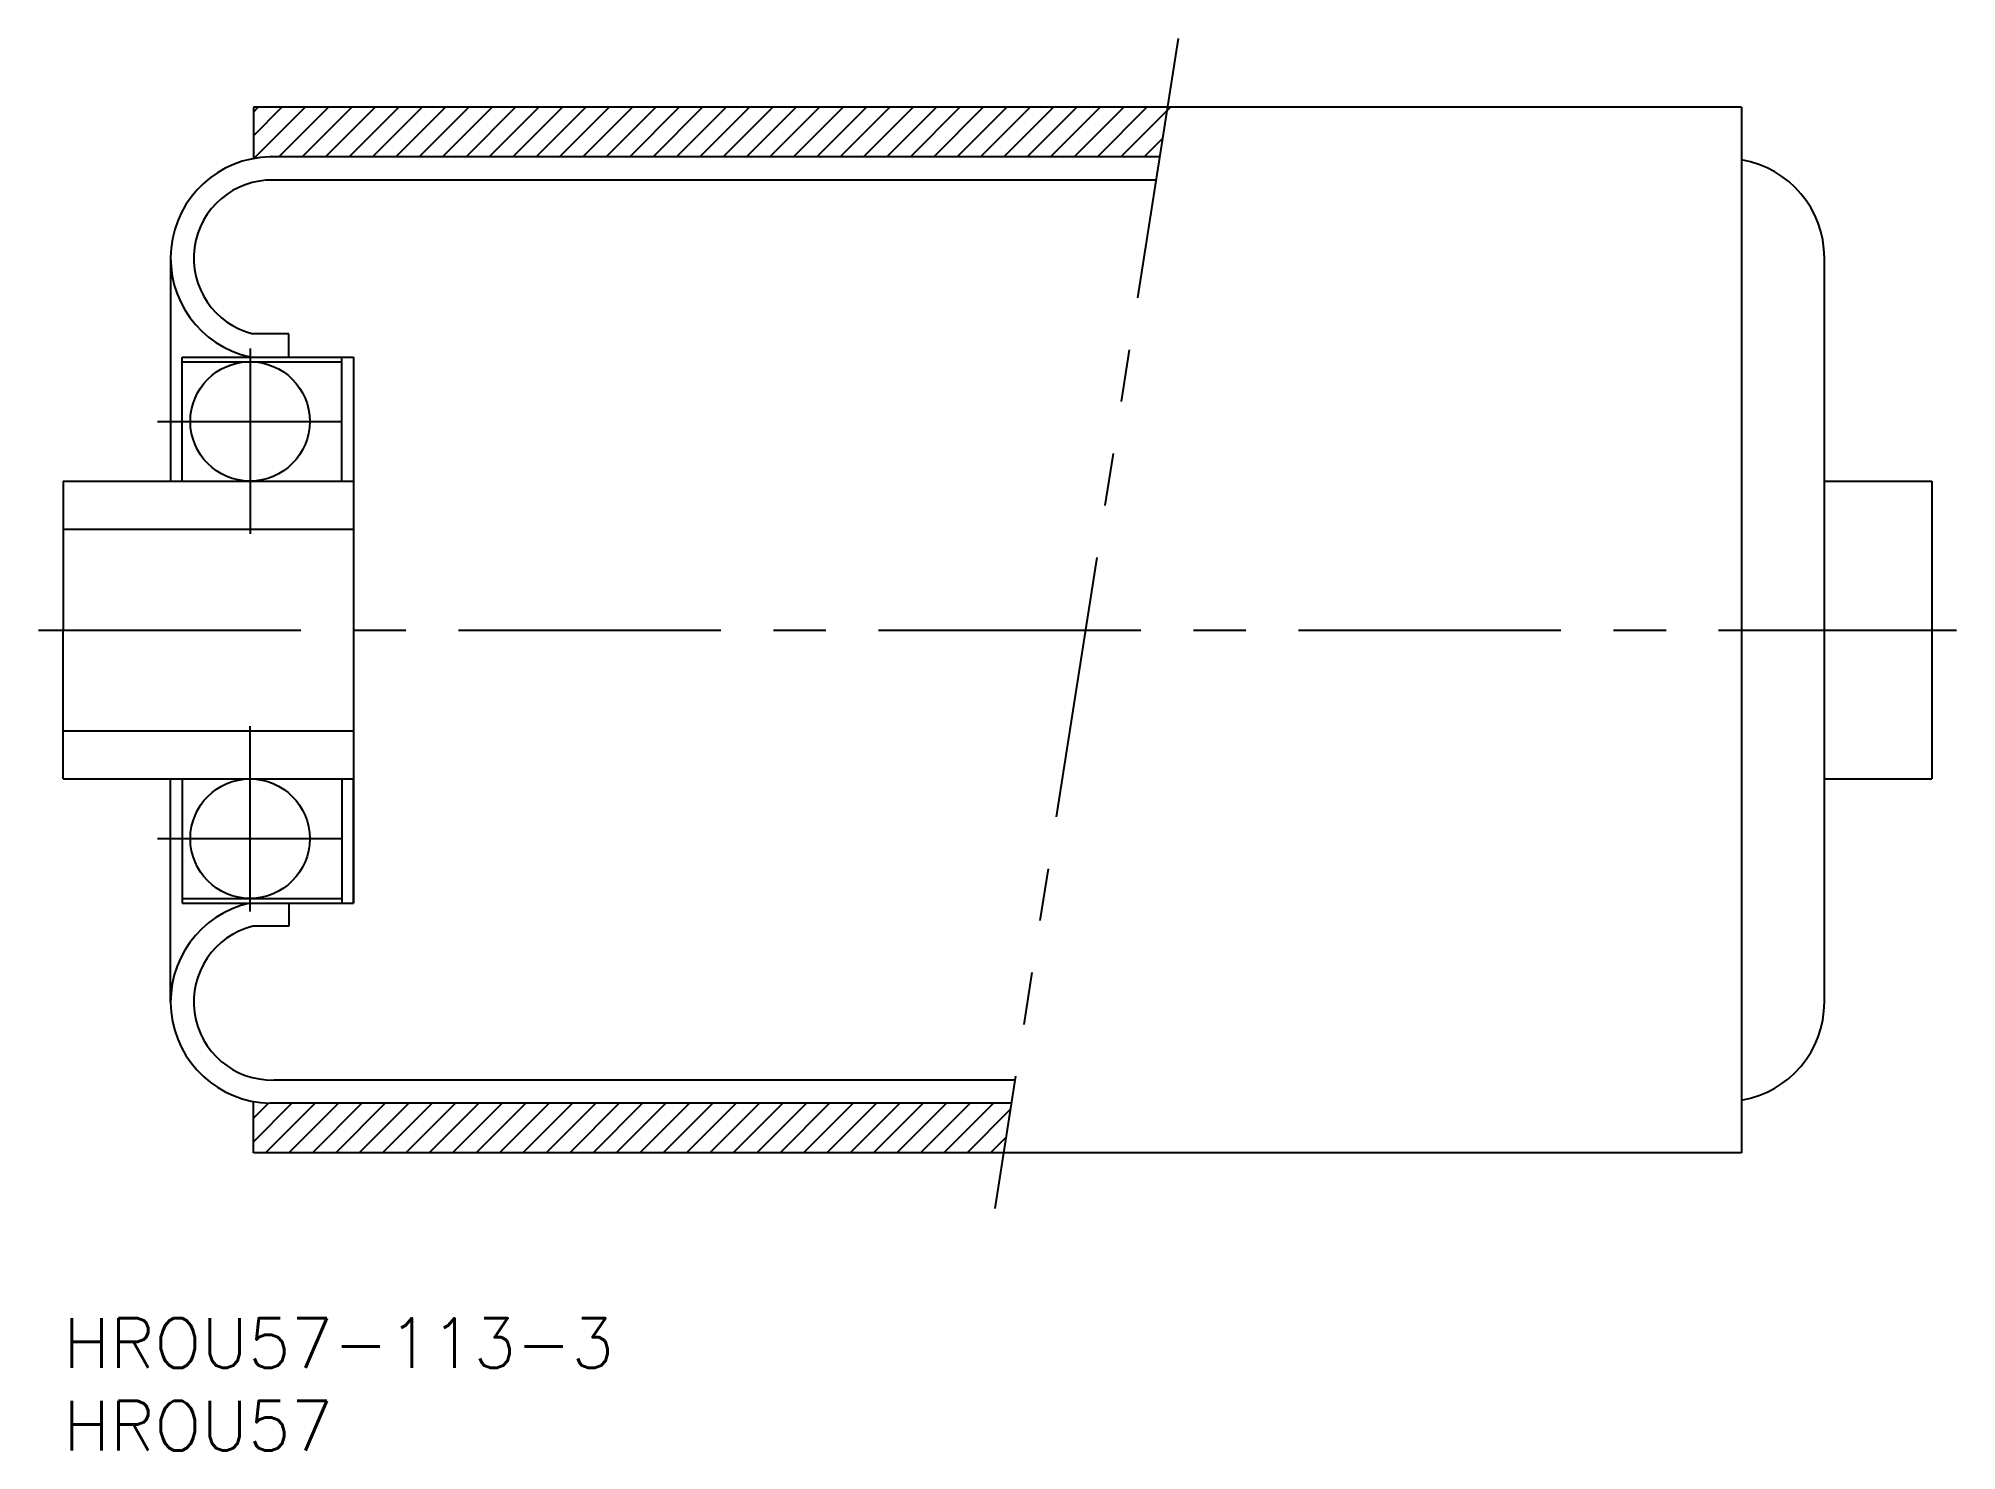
# Model space of a CAD drawing. Extents: x -2 to 114, y -8 to 77.
import ezdxf

# ---------------------------------------------------------------- set-up
doc = ezdxf.new("R2010")
doc.units = 0
doc.header["$LTSCALE"] = 0.5
doc.linetypes.add('CENTER', pattern=[50.8, 31.75, -6.35, 6.35, -6.35])
doc.linetypes.add('PHANTOM', pattern=[63.5, 31.75, -6.35, 6.35, -6.35, 6.35, -6.35])
for name, color, linetype in [('MSM_CENTER', 1, 'CENTER'), ('MSM_CONTINUOUS', 7, 'CONTINUOUS'), ('MSM_IMAGINARY', 6, 'PHANTOM'), ('MSM_NARROW', 5, 'CONTINUOUS'), ('MSM_PART_NUMBER', 7, 'CONTINUOUS')]:
    doc.layers.add(name, color=color, linetype=linetype)
doc.styles.get("Standard").update_dxf_attribs({"font": 'txt.shx', "height": 3, "bigfont": 'bigfont.shx'})

# ---------------------------------------------------------------- blocks, each defined once
blk = doc.blocks.new('*U2')
at = {"layer": 'MSM_PART_NUMBER'}
blk.add_text('HROU57-113-3', height=3, dxfattribs=at).set_placement((0, -3))
blk = doc.blocks.new('*U3')
at = {"layer": 'MSM_PART_NUMBER'}
blk.add_text('HROU57', height=3, dxfattribs=at).set_placement((0, -8))

msp = doc.modelspace()

# ---------------------------------------------------------------- linework, layer by layer
at = {"layer": 'MSM_CENTER'}
for p, q in [((11.3, 58.62), (11.3, 47.42)), ((5.7, 54.21), (16.9, 54.21)), ((-1.5, 41.6), (114.5, 41.6)), ((11.3, 24.58), (11.3, 35.78)), ((5.7, 28.99), (16.9, 28.99))]:
    msp.add_line(p, q, dxfattribs=at)
at = {"layer": 'MSM_CONTINUOUS'}
for p, q in [((11.5, 73.2), (11.5, 70.1)), ((101.5, 73.2), (11.5, 73.2)), ((101.5, 73.2), (101.5, 10)), ((66.29, 70.2), (12.5, 70.2)), ((66.08, 68.8), (12.73, 68.8)), ((6.5, 64.1), (6.5, 50.6)), ((106.5, 19.1), (106.5, 64.1)), ((13.65, 59.5), (11.46, 59.5)), ((13.65, 58.1), (13.65, 59.5)), ((7.2, 58.1), (17.55, 58.1)), ((7.2, 50.6), (7.2, 58.1)), ((16.85, 50.6), (16.85, 58.1)), ((17.55, 58.1), (17.55, 25.1)), ((7.2, 57.82), (16.85, 57.82)), ((0, 50.6), (17.55, 50.6)), ((0, 50.6), (0, 41.6)), ((106.5, 50.6), (113, 50.6)), ((113, 50.6), (113, 32.6)), ((0, 47.7), (17.55, 47.7)), ((0, 32.6), (0, 41.6)), ((0, 35.5), (17.55, 35.5)), ((0, 32.6), (17.55, 32.6)), ((6.5, 19.1), (6.5, 32.6)), ((7.2, 32.6), (7.2, 25.1)), ((16.85, 32.6), (16.85, 25.1)), ((17.55, 25.1), (17.55, 32.6)), ((106.5, 32.6), (113, 32.6)), ((7.2, 25.38), (16.85, 25.38)), ((7.2, 25.1), (17.55, 25.1)), ((13.65, 25.1), (13.65, 23.7)), ((13.65, 23.7), (11.46, 23.7)), ((57.55, 14.4), (12.73, 14.4)), ((11.5, 10), (11.5, 13.1)), ((57.33, 13), (12.5, 13)), ((101.5, 10), (11.5, 10))]:
    msp.add_line(p, q, dxfattribs=at)
for centre in [(11.3, 54.21), (11.3, 28.99)]:
    msp.add_circle(centre, 3.61, dxfattribs=at)
for centre, radius, start, end in [((12.62, 64.08), 6.12, 91.15, 257.5226), ((100.5, 64.1), 6, 0, 80.4059), ((12.62, 64.08), 4.72, 88.6906, 255.7848), ((12.62, 19.12), 6.12, 102.4774, 268.85), ((12.62, 19.12), 4.72, 104.2152, 271.3094), ((100.5, 19.1), 6, 279.5941, 0)]:
    msp.add_arc(centre, radius, start, end, dxfattribs=at)
at = {"layer": 'MSM_IMAGINARY'}
msp.add_line((67.42, 77.36), (56.34, 6.63), dxfattribs=at)
at = {"layer": 'MSM_NARROW'}
for p, q in [((11.5, 72.9), (11.8, 73.2)), ((11.5, 71.48), (13.22, 73.2)), ((11.53, 70.1), (14.63, 73.2)), ((13.04, 70.2), (16.04, 73.2)), ((14.46, 70.2), (17.46, 73.2)), ((15.87, 70.2), (18.87, 73.2)), ((17.29, 70.2), (20.29, 73.2)), ((18.7, 70.2), (21.7, 73.2)), ((20.11, 70.2), (23.11, 73.2)), ((21.53, 70.2), (24.53, 73.2)), ((22.94, 70.2), (25.94, 73.2)), ((24.36, 70.2), (27.36, 73.2)), ((25.77, 70.2), (28.77, 73.2)), ((27.19, 70.2), (30.19, 73.2)), ((28.6, 70.2), (31.6, 73.2)), ((30.01, 70.2), (33.01, 73.2)), ((31.43, 70.2), (34.43, 73.2)), ((32.84, 70.2), (35.84, 73.2)), ((34.26, 70.2), (37.26, 73.2)), ((35.67, 70.2), (38.67, 73.2)), ((37.09, 70.2), (40.09, 73.2)), ((38.5, 70.2), (41.5, 73.2)), ((39.91, 70.2), (42.91, 73.2)), ((41.33, 70.2), (44.33, 73.2)), ((42.74, 70.2), (45.74, 73.2)), ((44.16, 70.2), (47.16, 73.2)), ((45.57, 70.2), (48.57, 73.2)), ((46.98, 70.2), (49.98, 73.2)), ((48.4, 70.2), (51.4, 73.2)), ((49.81, 70.2), (52.81, 73.2)), ((51.23, 70.2), (54.23, 73.2)), ((52.64, 70.2), (55.64, 73.2)), ((54.06, 70.2), (57.06, 73.2)), ((55.47, 70.2), (58.47, 73.2)), ((56.88, 70.2), (59.88, 73.2)), ((58.3, 70.2), (61.3, 73.2)), ((59.71, 70.2), (62.71, 73.2)), ((61.13, 70.2), (64.13, 73.2)), ((62.54, 70.2), (65.54, 73.2)), ((66.74, 72.98), (66.96, 73.2)), ((63.96, 70.2), (66.74, 72.98)), ((65.37, 70.2), (66.48, 71.31)), ((11.5, 12.09), (12.42, 13.01)), ((11.5, 10.67), (13.83, 13)), ((12.24, 10), (15.24, 13)), ((13.65, 10), (16.65, 13)), ((15.07, 10), (18.07, 13)), ((16.48, 10), (19.48, 13)), ((17.9, 10), (20.9, 13)), ((19.31, 10), (22.31, 13)), ((20.73, 10), (23.73, 13)), ((22.14, 10), (25.14, 13)), ((23.55, 10), (26.55, 13)), ((24.97, 10), (27.97, 13)), ((26.38, 10), (29.38, 13)), ((27.8, 10), (30.8, 13)), ((29.21, 10), (32.21, 13)), ((30.63, 10), (33.63, 13)), ((32.04, 10), (35.04, 13)), ((33.45, 10), (36.45, 13)), ((34.87, 10), (37.87, 13)), ((36.28, 10), (39.28, 13)), ((37.7, 10), (40.7, 13)), ((39.11, 10), (42.11, 13)), ((40.52, 10), (43.52, 13)), ((41.94, 10), (44.94, 13)), ((43.35, 10), (46.35, 13)), ((44.77, 10), (47.77, 13)), ((46.18, 10), (49.18, 13)), ((47.6, 10), (50.6, 13)), ((49.01, 10), (52.01, 13)), ((50.42, 10), (53.42, 13)), ((51.84, 10), (54.84, 13)), ((53.25, 10), (56.25, 13)), ((54.67, 10), (57.27, 12.61)), ((56.08, 10), (57.01, 10.93))]:
    msp.add_line(p, q, dxfattribs=at)

# ---------------------------------------------------------------- block references
at = {"layer": 'MSM_CONTINUOUS'}
for name in ['*U2', '*U3']:
    msp.add_blockref(name, (0, 0), dxfattribs=at)

doc.saveas('drawing.dxf')
